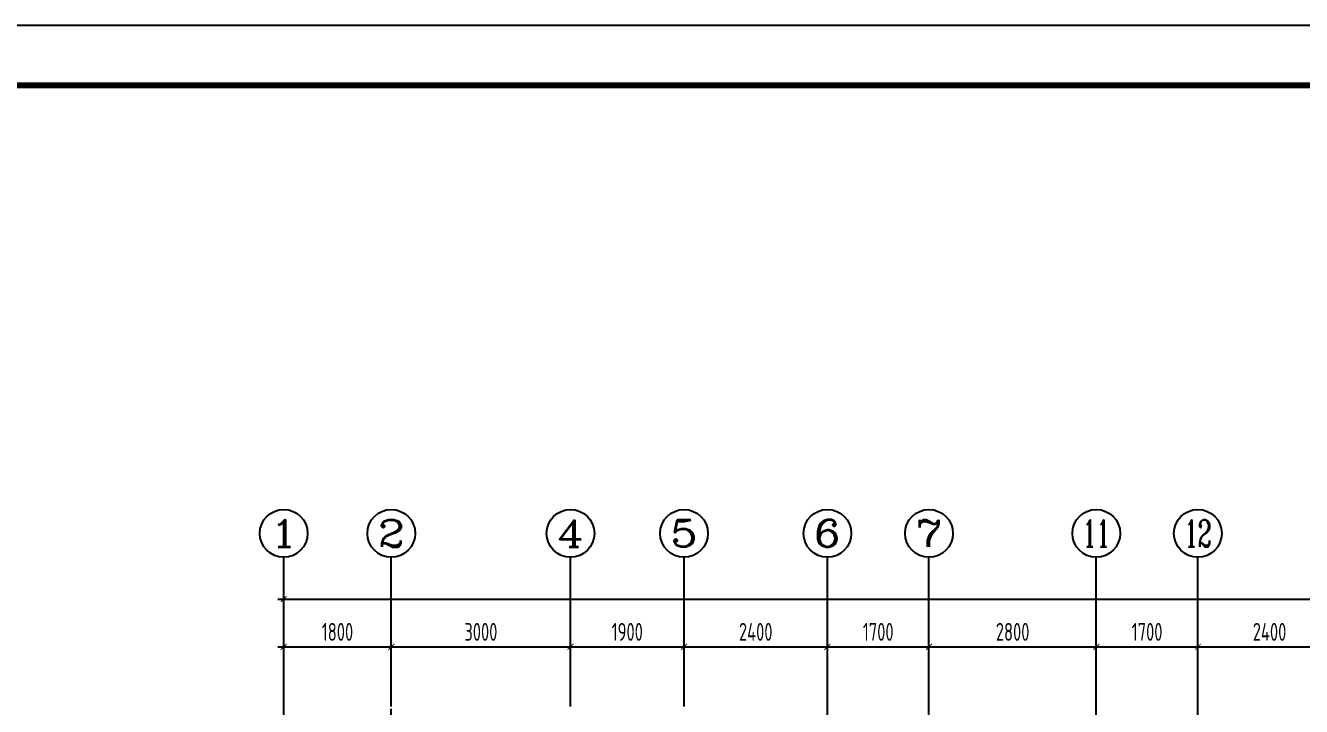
# Model space of a CAD drawing. Extents: x 826826 to 1642106, y -156213 to 399140.
# Drawn here: x 1167675 to 1189031, y 205854 to 217260 of the extents above; entities that cross this region are included whole.
import ezdxf
from ezdxf.enums import TextEntityAlignment as Align

# ---------------------------------------------------------------- set-up
doc = ezdxf.new("R2010")
doc.units = 0
doc.header["$LTSCALE"] = 1000
doc.linetypes.add('DOTE', pattern=[2.42, 2, -0.2, 0.02, -0.2])
doc.layers.get('0').update_dxf_attribs({"linetype": 'CONTINUOUS'})
doc.layers.get('DEFPOINTS').update_dxf_attribs({"linetype": 'CONTINUOUS'})
for name, color, linetype in [('-TK', 7, 'CONTINUOUS'), ('A-AXIS', 1, 'CONTINUOUS'), ('A-DOTE', 10, 'DOTE'), ('AXIS_TEXT', 4, 'CONTINUOUS'), ('S-Y一般标注', 3, 'CONTINUOUS')]:
    doc.layers.add(name, color=color, linetype=linetype)
doc.styles.add('_TCH_AXIS', font='COMPLEX', dxfattribs={"bigfont": 'GBCBIG'})
doc.styles.add('COMPLEX', font='COMPLEX')
doc.styles.add('TSSD_DIMENSION', font='Tssdeng.shx', dxfattribs={"width": 0.7, "bigfont": 'tssdchn.shx'})
doc.dimstyles.new('TSSD_100_100$0', dxfattribs={"dimtxt": 300, "dimasz": 80, "dimexe": 100, "dimexo": 250, "dimgap": 100, "dimtad": 1, "dimdec": 0, "dimzin": 0, "dimdsep": 46, "dimtxsty": 'TSSD_DIMENSION', "dimblk": 'ARCHTICK', "dimcen": 0, "dimdle": 100, "dimclrd": 3, "dimclre": 3, "dimclrt": 7, "dimadec": 0, "dimazin": 0, "dimtfac": 1, "dimtdec": 0, "dimtix": 1, "dimtmove": 2, "dimatfit": 3, "dimldrblk": 'ARCHTICK', "dimfxl": 0, "dimtolj": 1, "dimtzin": 0, "dimarcsym": 0})

# ---------------------------------------------------------------- blocks, each defined once
blk = doc.blocks.new('A1')
blk.add_lwpolyline([(0, 59400), (0, 0), (84100, 0), (84100, 59400)], close=True)
at = {"const_width": 100}
blk.add_lwpolyline([(2500, 58400), (2500, 1000), (83100, 1000), (83100, 58400)], close=True, dxfattribs=at)
blk = doc.blocks.new('_ArchTick')
at = {"color": 0, "linetype": 'ByBlock', "const_width": 0.15}
blk.add_lwpolyline([(-0.5, -0.5), (0.5, 0.5)], dxfattribs=at)
blk = doc.blocks.new('*D900')
at = {"layer": 'DEFPOINTS', "color": 0}
for p in [(6100, 20800), (4300, 19800), (6100, 19800)]:
    blk.add_point(p, dxfattribs=at)
at = {"layer": 'S-Y一般标注', "color": 0, "lineweight": -2}
for p, q in [((4200, 20800), (6200, 20800)), ((4300, 20050), (4300, 20900)), ((6100, 20050), (6100, 20900))]:
    blk.add_line(p, q, dxfattribs=at)
at = {"layer": 'S-Y一般标注', "color": 0, "lineweight": -2, "xscale": 100, "yscale": 100, "zscale": 100, "rotation": 180}
blk.add_blockref('_ArchTick', (4300, 20800), dxfattribs=at)
at = {"layer": 'S-Y一般标注', "color": 0, "lineweight": -2, "xscale": 100, "yscale": 100, "zscale": 100}
blk.add_blockref('_ArchTick', (6100, 20800), dxfattribs=at)
at = {"layer": 'S-Y一般标注', "color": 7, "insert": (5200, 21050), "char_height": 300, "attachment_point": 5, "style": 'TSSD_DIMENSION'}
blk.add_mtext('\\A1;1800', dxfattribs=at)
blk = doc.blocks.new('*D901')
at = {"layer": 'DEFPOINTS', "color": 0}
for p in [(9100, 20800), (6100, 19800), (9100, 19800)]:
    blk.add_point(p, dxfattribs=at)
at = {"layer": 'S-Y一般标注', "color": 0, "lineweight": -2}
for p, q in [((6000, 20800), (9200, 20800)), ((6100, 20050), (6100, 20900)), ((9100, 20050), (9100, 20900))]:
    blk.add_line(p, q, dxfattribs=at)
at = {"layer": 'S-Y一般标注', "color": 0, "lineweight": -2, "xscale": 100, "yscale": 100, "zscale": 100, "rotation": 180}
blk.add_blockref('_ArchTick', (6100, 20800), dxfattribs=at)
at = {"layer": 'S-Y一般标注', "color": 0, "lineweight": -2, "xscale": 100, "yscale": 100, "zscale": 100}
blk.add_blockref('_ArchTick', (9100, 20800), dxfattribs=at)
at = {"layer": 'S-Y一般标注', "color": 7, "insert": (7600, 21050), "char_height": 300, "attachment_point": 5, "style": 'TSSD_DIMENSION'}
blk.add_mtext('\\A1;3000', dxfattribs=at)
blk = doc.blocks.new('*D902')
at = {"layer": 'DEFPOINTS', "color": 0}
for p in [(11000, 20800), (9100, 19800), (11000, 19800)]:
    blk.add_point(p, dxfattribs=at)
at = {"layer": 'S-Y一般标注', "color": 0, "lineweight": -2}
for p, q in [((9000, 20800), (11100, 20800)), ((9100, 20050), (9100, 20900)), ((11000, 20050), (11000, 20900))]:
    blk.add_line(p, q, dxfattribs=at)
at = {"layer": 'S-Y一般标注', "color": 0, "lineweight": -2, "xscale": 100, "yscale": 100, "zscale": 100, "rotation": 180}
blk.add_blockref('_ArchTick', (9100, 20800), dxfattribs=at)
at = {"layer": 'S-Y一般标注', "color": 0, "lineweight": -2, "xscale": 100, "yscale": 100, "zscale": 100}
blk.add_blockref('_ArchTick', (11000, 20800), dxfattribs=at)
at = {"layer": 'S-Y一般标注', "color": 7, "insert": (10050, 21050), "char_height": 300, "attachment_point": 5, "style": 'TSSD_DIMENSION'}
blk.add_mtext('\\A1;1900', dxfattribs=at)
blk = doc.blocks.new('*D903')
at = {"layer": 'DEFPOINTS', "color": 0}
for p in [(13400, 20800), (11000, 19800), (13400, 19800)]:
    blk.add_point(p, dxfattribs=at)
at = {"layer": 'S-Y一般标注', "color": 0, "lineweight": -2}
for p, q in [((10900, 20800), (13500, 20800)), ((11000, 20050), (11000, 20900)), ((13400, 20050), (13400, 20900))]:
    blk.add_line(p, q, dxfattribs=at)
at = {"layer": 'S-Y一般标注', "color": 0, "lineweight": -2, "xscale": 100, "yscale": 100, "zscale": 100, "rotation": 180}
blk.add_blockref('_ArchTick', (11000, 20800), dxfattribs=at)
at = {"layer": 'S-Y一般标注', "color": 0, "lineweight": -2, "xscale": 100, "yscale": 100, "zscale": 100}
blk.add_blockref('_ArchTick', (13400, 20800), dxfattribs=at)
at = {"layer": 'S-Y一般标注', "color": 7, "insert": (12200, 21050), "char_height": 300, "attachment_point": 5, "style": 'TSSD_DIMENSION'}
blk.add_mtext('\\A1;2400', dxfattribs=at)
blk = doc.blocks.new('*D904')
at = {"layer": 'DEFPOINTS', "color": 0}
for p in [(15100, 20800), (13400, 19800), (15100, 19800)]:
    blk.add_point(p, dxfattribs=at)
at = {"layer": 'S-Y一般标注', "color": 0, "lineweight": -2}
for p, q in [((13300, 20800), (15200, 20800)), ((13400, 20050), (13400, 20900)), ((15100, 20050), (15100, 20900))]:
    blk.add_line(p, q, dxfattribs=at)
at = {"layer": 'S-Y一般标注', "color": 0, "lineweight": -2, "xscale": 100, "yscale": 100, "zscale": 100, "rotation": 180}
blk.add_blockref('_ArchTick', (13400, 20800), dxfattribs=at)
at = {"layer": 'S-Y一般标注', "color": 0, "lineweight": -2, "xscale": 100, "yscale": 100, "zscale": 100}
blk.add_blockref('_ArchTick', (15100, 20800), dxfattribs=at)
at = {"layer": 'S-Y一般标注', "color": 7, "insert": (14250, 21050), "char_height": 300, "attachment_point": 5, "style": 'TSSD_DIMENSION'}
blk.add_mtext('\\A1;1700', dxfattribs=at)
blk = doc.blocks.new('*D905')
at = {"layer": 'DEFPOINTS', "color": 0}
for p in [(17900, 20800), (15100, 19800), (17900, 19800)]:
    blk.add_point(p, dxfattribs=at)
at = {"layer": 'S-Y一般标注', "color": 0, "lineweight": -2}
for p, q in [((15000, 20800), (18000, 20800)), ((15100, 20050), (15100, 20900)), ((17900, 20050), (17900, 20900))]:
    blk.add_line(p, q, dxfattribs=at)
at = {"layer": 'S-Y一般标注', "color": 0, "lineweight": -2, "xscale": 100, "yscale": 100, "zscale": 100, "rotation": 180}
blk.add_blockref('_ArchTick', (15100, 20800), dxfattribs=at)
at = {"layer": 'S-Y一般标注', "color": 0, "lineweight": -2, "xscale": 100, "yscale": 100, "zscale": 100}
blk.add_blockref('_ArchTick', (17900, 20800), dxfattribs=at)
at = {"layer": 'S-Y一般标注', "color": 7, "insert": (16500, 21050), "char_height": 300, "attachment_point": 5, "style": 'TSSD_DIMENSION'}
blk.add_mtext('\\A1;2800', dxfattribs=at)
blk = doc.blocks.new('*D906')
at = {"layer": 'DEFPOINTS', "color": 0}
for p in [(19600, 20800), (17900, 19800), (19600, 19800)]:
    blk.add_point(p, dxfattribs=at)
at = {"layer": 'S-Y一般标注', "color": 0, "lineweight": -2}
for p, q in [((17800, 20800), (19700, 20800)), ((17900, 20050), (17900, 20900)), ((19600, 20050), (19600, 20900))]:
    blk.add_line(p, q, dxfattribs=at)
at = {"layer": 'S-Y一般标注', "color": 0, "lineweight": -2, "xscale": 100, "yscale": 100, "zscale": 100, "rotation": 180}
blk.add_blockref('_ArchTick', (17900, 20800), dxfattribs=at)
at = {"layer": 'S-Y一般标注', "color": 0, "lineweight": -2, "xscale": 100, "yscale": 100, "zscale": 100}
blk.add_blockref('_ArchTick', (19600, 20800), dxfattribs=at)
at = {"layer": 'S-Y一般标注', "color": 7, "insert": (18750, 21050), "char_height": 300, "attachment_point": 5, "style": 'TSSD_DIMENSION'}
blk.add_mtext('\\A1;1700', dxfattribs=at)
blk = doc.blocks.new('*D907')
at = {"layer": 'DEFPOINTS', "color": 0}
for p in [(22000, 20800), (19600, 19800), (22000, 19800)]:
    blk.add_point(p, dxfattribs=at)
at = {"layer": 'S-Y一般标注', "color": 0, "lineweight": -2}
for p, q in [((19500, 20800), (22100, 20800)), ((19600, 20050), (19600, 20900)), ((22000, 20050), (22000, 20900))]:
    blk.add_line(p, q, dxfattribs=at)
at = {"layer": 'S-Y一般标注', "color": 0, "lineweight": -2, "xscale": 100, "yscale": 100, "zscale": 100, "rotation": 180}
blk.add_blockref('_ArchTick', (19600, 20800), dxfattribs=at)
at = {"layer": 'S-Y一般标注', "color": 0, "lineweight": -2, "xscale": 100, "yscale": 100, "zscale": 100}
blk.add_blockref('_ArchTick', (22000, 20800), dxfattribs=at)
at = {"layer": 'S-Y一般标注', "color": 7, "insert": (20800, 21050), "char_height": 300, "attachment_point": 5, "style": 'TSSD_DIMENSION'}
blk.add_mtext('\\A1;2400', dxfattribs=at)
blk = doc.blocks.new('*D911')
at = {"layer": 'DEFPOINTS', "color": 0}
for p in [(53100, 21600), (4300, 19800), (53100, 19800)]:
    blk.add_point(p, dxfattribs=at)
at = {"layer": 'S-Y一般标注', "color": 0, "lineweight": -2}
for p, q in [((4200, 21600), (53200, 21600)), ((4300, 20050), (4300, 21700)), ((53100, 20050), (53100, 21700))]:
    blk.add_line(p, q, dxfattribs=at)
at = {"layer": 'S-Y一般标注', "color": 0, "lineweight": -2, "xscale": 100, "yscale": 100, "zscale": 100, "rotation": 180}
blk.add_blockref('_ArchTick', (4300, 21600), dxfattribs=at)
at = {"layer": 'S-Y一般标注', "color": 0, "lineweight": -2, "xscale": 100, "yscale": 100, "zscale": 100}
blk.add_blockref('_ArchTick', (53100, 21600), dxfattribs=at)
at = {"layer": 'S-Y一般标注', "color": 7, "insert": (28700, 21850), "char_height": 300, "attachment_point": 5, "style": 'TSSD_DIMENSION'}
blk.add_mtext('\\A1;48800', dxfattribs=at)
blk = doc.blocks.new('_AXISO')
blk.add_circle((0, 0), 0.5)
at = {"layer": 'AXIS_TEXT', "style": 'COMPLEX', "width": 1.041667}
blk.add_attdef('A', text='', height=0.56, dxfattribs=at).set_placement((-0.25, -0.28), (0.25, -0.28), align=Align.FIT)
blk = doc.blocks.new('20210801.08533475')
at = {"layer": 'A-AXIS'}
for p, q in [((4300, 19800), (4300, 22300)), ((6100, 19800), (6100, 22300)), ((9100, 19800), (9100, 22300)), ((11000, 19800), (11000, 22300)), ((13400, 19800), (13400, 22300)), ((15100, 19800), (15100, 22300)), ((17900, 19800), (17900, 22300)), ((19600, 19800), (19600, 22300))]:
    blk.add_line(p, q, dxfattribs=at)
at = {"layer": 'A-DOTE'}
for p, q in [((4300, 3300), (4300, 19800)), ((6100, 10500), (6100, 19800)), ((13400, 3300), (13400, 19800)), ((15100, 12100), (15100, 19800)), ((17900, 12100), (17900, 19800)), ((19600, 3300), (19600, 19800))]:
    blk.add_line(p, q, dxfattribs=at)
at = {"layer": 'A-AXIS'}
ref = blk.add_blockref('_AXISO', (4300, 22700), dxfattribs=dict(at, xscale=800, yscale=800, zscale=800))
ref.add_attrib('A', '1', dxfattribs={"layer": 'AXIS_TEXT', "height": 452.5, "style": '_TCH_AXIS', "width": 2.333333}).set_placement((4073.7, 22473.7), (4526.3, 22473.7), align=Align.FIT)
ref = blk.add_blockref('_AXISO', (6100, 22700), dxfattribs=dict(at, xscale=800, yscale=800, zscale=800))
ref.add_attrib('A', '2', dxfattribs={"layer": 'AXIS_TEXT', "height": 452.5, "style": '_TCH_AXIS', "width": 1.5}).set_placement((5873.7, 22473.7), (6326.3, 22473.7), align=Align.FIT)
ref = blk.add_blockref('_AXISO', (9100, 22700), dxfattribs=dict(at, xscale=800, yscale=800, zscale=800))
ref.add_attrib('A', '4', dxfattribs={"layer": 'AXIS_TEXT', "height": 452.5, "style": '_TCH_AXIS', "width": 1.3125}).set_placement((8873.7, 22473.7), (9326.3, 22473.7), align=Align.FIT)
ref = blk.add_blockref('_AXISO', (11000, 22700), dxfattribs=dict(at, xscale=800, yscale=800, zscale=800))
ref.add_attrib('A', '5', dxfattribs={"layer": 'AXIS_TEXT', "height": 452.5, "style": '_TCH_AXIS', "width": 1.5}).set_placement((10773.7, 22473.7), (11226.3, 22473.7), align=Align.FIT)
ref = blk.add_blockref('_AXISO', (13400, 22700), dxfattribs=dict(at, xscale=800, yscale=800, zscale=800))
ref.add_attrib('A', '6', dxfattribs={"layer": 'AXIS_TEXT', "height": 452.5, "style": '_TCH_AXIS', "width": 1.5}).set_placement((13173.7, 22473.7), (13626.3, 22473.7), align=Align.FIT)
ref = blk.add_blockref('_AXISO', (15100, 22700), dxfattribs=dict(at, xscale=800, yscale=800, zscale=800))
ref.add_attrib('A', '7', dxfattribs={"layer": 'AXIS_TEXT', "height": 452.5, "style": '_TCH_AXIS', "width": 1.5}).set_placement((14873.7, 22473.7), (15326.3, 22473.7), align=Align.FIT)
ref = blk.add_blockref('_AXISO', (17900, 22700), dxfattribs=dict(at, xscale=800, yscale=800, zscale=800))
ref.add_attrib('A', '11', dxfattribs={"layer": 'AXIS_TEXT', "height": 452.55, "style": '_TCH_AXIS', "width": 0.875}).set_placement((17673.7, 22473.7), (18126.3, 22473.7), align=Align.FIT)
ref = blk.add_blockref('_AXISO', (19600, 22700), dxfattribs=dict(at, xscale=800, yscale=800, zscale=800))
ref.add_attrib('A', '12', dxfattribs={"layer": 'AXIS_TEXT', "height": 452.55, "style": '_TCH_AXIS', "width": 0.724138}).set_placement((19373.7, 22473.7), (19826.3, 22473.7), align=Align.FIT)
at = {"layer": 'S-Y一般标注'}
for p1, p2, distance, picture, middle in [((4300, 19800), (53100, 19800), 1800, '*D911', (28700, 21850)), ((4300, 19800), (6100, 19800), 1000, '*D900', (5200, 21050)), ((6100, 19800), (9100, 19800), 1000, '*D901', (7600, 21050)), ((9100, 19800), (11000, 19800), 1000, '*D902', (10050, 21050)), ((11000, 19800), (13400, 19800), 1000, '*D903', (12200, 21050)), ((13400, 19800), (15100, 19800), 1000, '*D904', (14250, 21050)), ((15100, 19800), (17900, 19800), 1000, '*D905', (16500, 21050)), ((17900, 19800), (19600, 19800), 1000, '*D906', (18750, 21050)), ((19600, 19800), (22000, 19800), 1000, '*D907', (20800, 21050))]:
    dim = blk.add_aligned_dim(p1=p1, p2=p2, distance=distance, dimstyle='TSSD_100_100$0', override={"dimasz": 100, "dimclrd": 0, "dimclre": 0}, dxfattribs=at)
    dim.commit()
    dim.dimension.update_dxf_attribs({"geometry": picture, "text_midpoint": middle})

msp = doc.modelspace()

# ---------------------------------------------------------------- block references
at = {"layer": '-TK'}
msp.add_blockref('A1', (1156964.92, 157859.85), dxfattribs=at)
at = {"layer": 'S-Y一般标注'}
msp.add_blockref('20210801.08533475', (1167696.22, 186053.99), dxfattribs=at)

doc.saveas('drawing.dxf')
